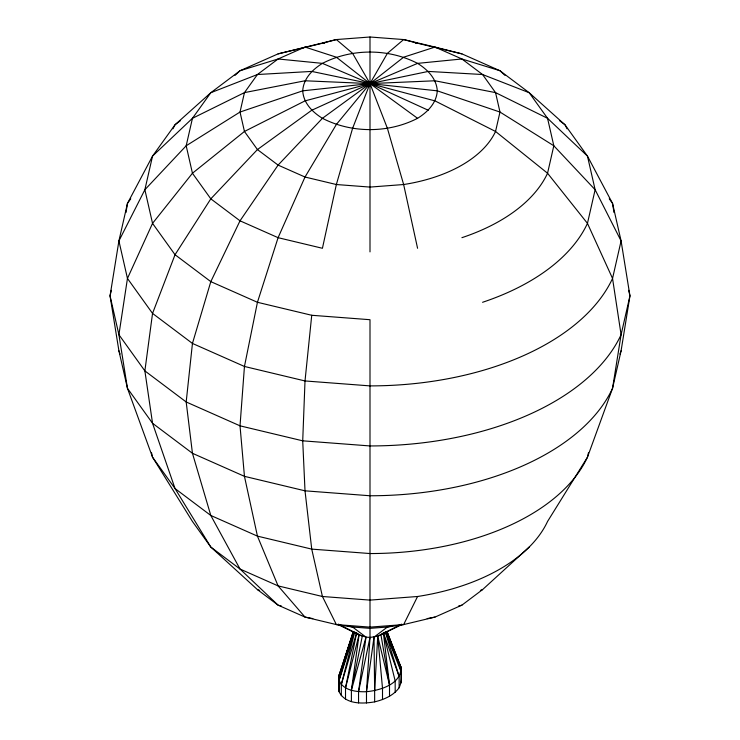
<?xml version="1.0" encoding="UTF-8"?>
<svg xmlns="http://www.w3.org/2000/svg" width="740" height="740" viewBox="0 0 740 740"><rect width="100%" height="100%" fill="white"/><g stroke="black" fill="none" stroke-linecap="round" stroke-linejoin="round"><path stroke-width="1.11" d="M353.295 631.581L338.892 675.796L339.05 691.65C345.164 704.535 362.637 703.953 374.653 701.862L374.653 690.577L377.733 636.234L401.644 624.144M366.485 703L366.485 691.715L370 637.436L370 319.708L311.734 315.277L257.437 302.29L210.808 281.635L175.038 254.717L152.542 223.369L144.874 189.727L152.542 156.094L175.038 124.746L210.808 92.713L240.019 70.735L278.092 53.863L336.358 39.553L370 37L403.642 39.553L434.99 47.055L461.908 53.863L499.981 70.735L529.192 92.713L564.962 124.746L587.458 156.094L612.544 203.398L621.091 240.925L629.953 295.861L621.091 350.788L612.544 388.315L587.458 457.209L547.554 521.46A183.816 106.125 0 0 1 417.573 596.495L370 600.112L322.427 596.495L278.092 585.895L240.019 569.032L210.808 547.054L192.446 521.46L152.542 457.209L127.456 388.315L118.909 350.788L110.047 295.861L118.909 240.925L127.456 203.398L152.542 156.094L192.446 118.308L210.808 92.713L257.437 74.518L278.092 58.978L305.01 47.055L336.358 57.193L370 83.602L417.573 118.308C427.489 112.184 436.554 103.1 437.285 90.835C436.554 78.57 427.489 69.495 417.573 63.372C388.324 48.303 351.676 48.303 322.427 63.372C312.511 69.495 303.446 78.57 302.716 90.835C303.446 103.1 312.511 112.184 322.427 118.308C351.676 133.367 388.324 133.367 417.573 118.308M311.734 315.277L305.01 380.952L302.716 440.827L305.01 490.824L311.734 549.117L322.427 596.495L336.358 624.579L352.582 627.021L370 628.343L387.418 627.021L403.642 624.579L434.99 617.086L461.908 605.154L482.563 589.614L529.192 547.054M358.549 702.917L358.549 691.632L365.995 637.131L352.582 627.021L347.18 625.726M341.307 695.785L341.307 684.5L356.597 632.968L359.057 634.818L351.398 690.327L351.398 701.613M353.461 631.72L338.892 675.796L339.05 680.375C343.416 690.781 356.615 692.029 366.485 691.715L374.005 637.131L387.418 627.021L392.82 625.726M126.004 212.528L127.456 203.398L130.758 198.801M345.515 699.18L345.515 687.895L356.597 632.968M358.549 691.632L370 637.436L377.733 636.234L402.31 624.403M111.315 290.311L110.047 295.861L118.909 334.702L127.456 388.315L152.542 423.28L175.038 488.557L210.808 547.054L257.437 589.614L278.092 605.154L305.01 617.086L336.358 624.579L370 627.132L403.642 624.579L417.573 596.495M588.476 452.723L587.458 457.209A225.126 129.972 0 0 1 370 553.548L311.734 549.117L257.437 536.13L210.808 515.475L175.038 488.557L152.542 457.209L151.524 452.723M341.307 684.5L354.765 631.932L339.05 680.375L339.05 691.65M345.515 687.895L359.057 634.818L337.69 624.403M370 637.436L365.995 637.131L351.398 690.327L362.267 636.234L338.356 624.144M339.05 680.375L353.535 631.812M353.322 631.664L341.214 669.977L351.111 640.442M619.935 354.053L621.091 350.788M415.307 43.096L417.573 43.262L403.642 39.553L387.418 53.317L370 83.602L352.582 128.362L336.358 184.528L322.427 248.279L278.092 237.679L240.019 220.816L210.808 198.838L192.446 173.243L186.184 145.771L192.446 118.308L244.45 92.62L305.01 80.78L370 83.602L437.285 90.835L499.981 112.045L553.816 145.771L595.127 189.727L621.091 240.925L612.544 278.443L621.091 334.702L612.544 388.315A251.091 144.966 0 0 1 370 495.763L305.01 490.824L244.45 476.338L192.446 453.296L152.542 423.28L144.874 370.897L152.542 313.409L175.038 254.717L210.808 198.838L257.437 149.563L311.734 110.26L370 83.602L417.573 63.372L461.908 58.978L499.981 70.735L504.985 75.378M338.892 675.796L340.863 671.078M366.485 691.715C380.194 690.365 401.663 684.158 400.95 667.147L387.002 631.433M374.653 701.862C383.894 699.624 393.384 695.665 399.138 687.728C407.666 668.71 389.776 649.998 386.65 631.738M172.947 128.806L175.038 124.746L180.542 120.602M461.908 237.679A183.816 106.125 0 0 0 547.554 173.243L553.816 145.771L547.554 118.308L495.55 92.62L434.99 80.78L370 83.602L302.716 90.835L240.019 112.045L186.184 145.771L144.874 189.727L118.909 240.925L127.456 278.443L152.542 313.409L192.446 343.434L244.45 366.466L305.01 380.952L370 385.892A251.091 144.966 0 0 0 612.544 278.443L587.458 223.369L595.127 189.727L587.458 156.094L547.554 118.308L529.192 92.713L482.563 74.518L461.908 58.978L434.99 47.055L403.642 57.193L370 83.602L336.358 124.477L305.01 177.026L278.092 237.679L257.437 302.29L244.45 366.466L240.019 425.833L244.45 476.338L257.437 536.13L278.092 585.895L305.01 617.086L312.844 618.594M235.015 75.378L240.019 70.735L278.092 58.978L322.427 63.372L370 83.602L428.266 110.26M482.563 302.29A225.126 129.972 0 0 0 587.458 223.369L547.554 173.243L495.55 131.461L434.99 100.89L370 83.602L311.734 71.419L257.437 74.518L244.45 92.62L240.019 112.045L244.45 131.461L257.437 149.563L278.092 165.103L305.01 177.026L336.358 184.528L370 187.081L403.642 184.528A129.981 75.045 0 0 0 495.55 131.461L499.981 112.045L495.55 92.62L482.563 74.518L428.266 71.419L370 83.602L322.427 118.308L278.092 165.103L240.019 220.816L210.808 281.635L192.446 343.434L186.184 401.977L192.446 453.296L210.808 515.475L240.019 569.032L278.092 605.154L281.422 606.041M480.39 590.39L482.563 589.614M417.573 248.279L403.642 184.528L387.418 128.362L370 83.602L305.01 100.89L244.45 131.461L192.446 173.243L152.542 223.369L127.456 278.443L118.909 334.702L144.874 370.897L186.184 401.977L240.019 425.833L302.716 440.827L370 445.943A259.953 150.081 0 0 0 621.091 334.702L629.953 295.861L628.686 290.311M458.578 606.041L461.908 605.154M278.092 53.863L321.317 43.531M427.156 618.594L434.99 617.086M324.693 43.096L322.427 43.262L336.358 39.553L352.582 53.317L370 83.602M418.683 43.531L461.908 53.863M365.995 637.131L359.057 634.818M257.437 589.614L259.611 590.39M559.459 120.602L564.962 124.746L567.053 128.806M609.242 198.801L612.544 203.398L613.996 212.528M399.147 663.845L400.95 667.147L401.108 683.011M386.733 631.627L400.95 667.147M385.364 631.858L401.108 671.726M391.673 645.104L393.736 650.377M395.391 654.595L396.631 657.758M386.909 631.451L396.733 657.758M399.138 687.728L399.138 676.443L383.403 632.968L380.943 634.818L389.508 685.027L389.508 696.303M118.909 350.788L120.065 354.053M385.281 631.895L399.138 676.443M374.005 637.131L374.653 690.577M395.179 692.261L395.179 680.985L383.403 632.968L389.508 685.027L377.733 636.234L382.506 688.302L382.506 699.577M370 37L370 251.896"/></g></svg>
